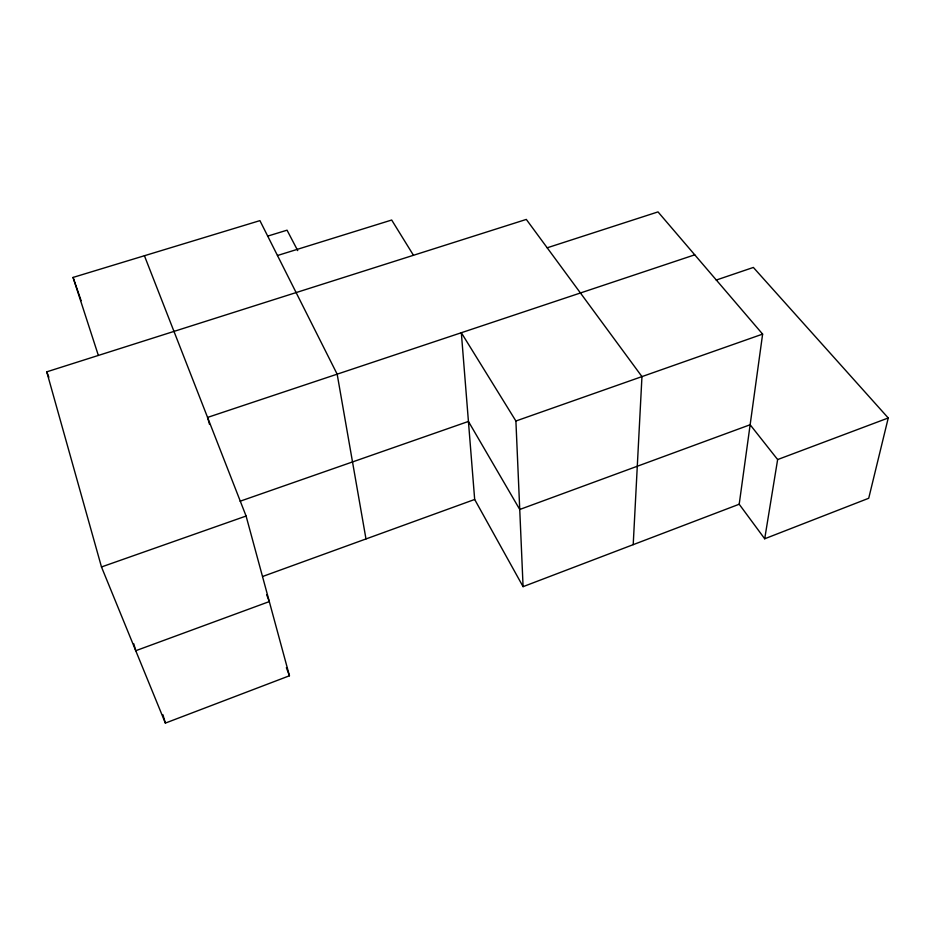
<?xml version="1.0" encoding="UTF-8"?>
<svg xmlns="http://www.w3.org/2000/svg" width="935" height="935" viewBox="0 0 935 935"><rect width="100%" height="100%" fill="white"/><g stroke="black" fill="none" stroke-linecap="round" stroke-linejoin="round"><path stroke-width="1.4" d="M633.205 544.649L641.959 376.606L526.312 219.421L46.75 371.838L101.483 566.961L165.366 723.094L289.441 675.771L246.092 516.038L144.422 255.734M716.21 280.068L753.365 267.445L888.25 417.98L868.72 498.261L764.701 538.77L739.199 504.234L762.621 334.111L658.006 211.906L547.197 247.798M764.701 538.77L777.639 459.564L750.139 424.747L519.743 509.481L468.435 421.44L240.108 501.218M523.086 586.654L515.898 421.007L461.329 332.72L474.676 499.465L523.086 586.654L739.199 504.234M777.639 459.564L888.25 417.98M262.665 576.474L474.676 499.465M101.483 566.961L246.092 516.038M515.898 421.007L762.621 334.111M694.752 254.823L207.57 417.419L209.534 424.408M277.473 255.512L391.683 220.029L413.469 255.29M267.597 236.146L287.045 230.185L297.716 250.615M98.362 355.44L73.059 277.426L259.918 220.625L337.161 374.164L365.982 538.946M46.75 371.838L48.854 377.214M266.709 594.824L269.303 601.591L135.75 650.713L133.74 643.724M286.367 667.672L289.441 675.771M73.059 277.426L81.111 300.649M162.912 714.726L165.366 723.094"/></g></svg>
